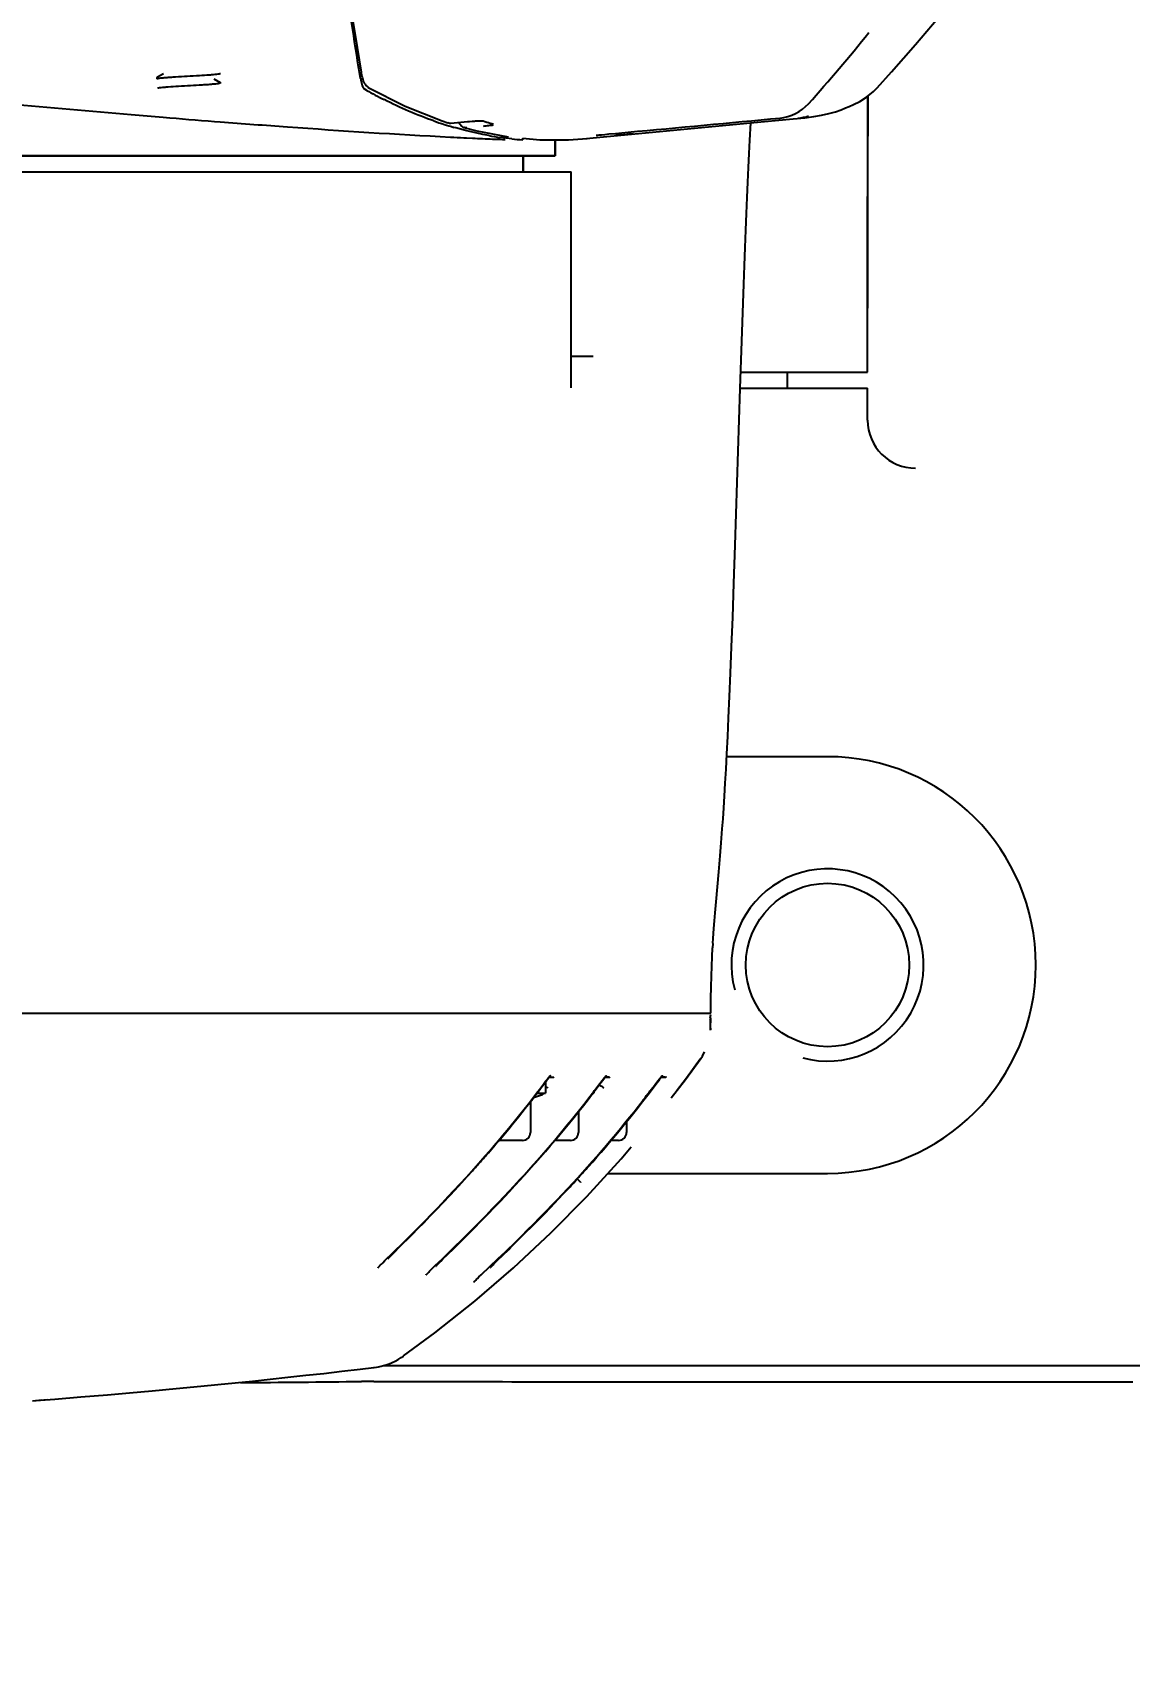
# Model space of a CAD drawing. Header units: millimetres. Extents: x 5828 to 6704, y 123 to 421.
# Drawn here: x 6610.65 to 6614.07, y 219.96 to 225.04 of the extents above; entities that cross this region are included whole.
import ezdxf

# ---------------------------------------------------------------- set-up
doc = ezdxf.new("R2010")
doc.units = ezdxf.units.MM
doc.linetypes.add('BANKLINE1', pattern=[5.5, 4, -1.5])
doc.layers.add('00_COMPONENTS', color=7, linetype='BANKLINE1')
doc.layers.add('外形图', color=7, linetype='Continuous')
doc.styles.add('微软雅黑', font='msyh.ttc', dxfattribs={"height": 2.1})
doc.dimstyles.new('尺寸标注_1_20比例', dxfattribs={"dimtxt": 2.1, "dimasz": 1.7, "dimexe": 0.5, "dimexo": 0.4, "dimgap": 0.5, "dimtad": 1, "dimdec": 1, "dimlfac": 20, "dimdsep": 46, "dimtxsty": '微软雅黑', "dimcen": 0.09, "dimadec": 0, "dimazin": 0, "dimtp": 0.01, "dimtm": 0.01, "dimtfac": 1, "dimtdec": 1, "dimtofl": 0, "dimtmove": 0, "dimatfit": 3, "dimfxl": 1, "dimtolj": 1, "dimarcsym": 0})

# ---------------------------------------------------------------- blocks, each defined once
blk = doc.blocks.new('*D1538')
at = {"layer": '00_COMPONENTS', "color": 0, "linetype": 'ByBlock', "lineweight": -2, "ltscale": 20}
for p, q in [((6574.4692, 229.8829), (6574.6387, 229.8829)), ((6649.8859, 223.7985), (6656.4871, 222.6346))]:
    blk.add_line(p, q, dxfattribs=at)
blk.add_arc((6615.38, 229.8829), 41.2413, 182.36195, 347.63805, dxfattribs=at)
at = {"layer": '00_COMPONENTS', "color": 0}
for points in [[(6574.457, 228.1891), (6573.8905, 228.1774), (6574.1387, 229.8829)], [(6655.943, 220.9987), (6655.3871, 221.1086), (6655.9947, 222.7214)]]:
    blk.add_solid(points, dxfattribs=at)
at = {"layer": 'Defpoints', "color": 0}
for p in [(6574.0692, 229.8829), (6615.38, 229.8829), (6649.492, 223.868), (6592.7175, 195.4263)]:
    blk.add_point(p, dxfattribs=at)
at = {"layer": '00_COMPONENTS', "color": 0, "insert": (6611.9242, 190.3832), "char_height": 2.1, "attachment_point": 5, "rotation": 355, "style": '微软雅黑'}
blk.add_mtext('\\A1;+\\A1;170%%d', dxfattribs=at)

msp = doc.modelspace()

# ---------------------------------------------------------------- linework, layer by layer
at = {"layer": '外形图', "linetype": 'Continuous'}
for p, q in [((6611.0375, 224.8979), (6611.0375, 224.9023)), ((6611.057, 224.9138), (6611.0379, 224.9027)), ((6611.2346, 224.8852), (6611.2155, 224.8963)), ((6611.6722, 224.8993), (6611.669, 224.918)), ((6611.6914, 224.8618), (6611.6834, 224.8663)), ((6611.6926, 224.8739), (6611.6963, 224.8713)), ((6611.6965, 224.8712), (6611.6963, 224.8713)), ((6613.2562, 224.7739), (6613.2562, 224.8452)), ((6613.2562, 224.5933), (6613.2564, 224.8442)), ((6613.2564, 224.7962), (6613.2564, 224.8442)), ((6613.2563, 224.7739), (6613.2564, 224.7962)), ((6611.216, 224.7651), (6611.2343, 224.7637)), ((6611.9271, 224.7665), (6611.9447, 224.7607)), ((6611.9446, 224.7607), (6611.9447, 224.7607)), ((6611.9545, 224.7596), (6612.0056, 224.7643)), ((6611.9695, 224.7446), (6611.9636, 224.7463)), ((6611.9815, 224.7413), (6611.9695, 224.7446)), ((6611.9994, 224.7366), (6611.9815, 224.7413)), ((6611.995, 224.7456), (6611.9944, 224.7458)), ((6611.995, 224.7456), (6612.0356, 224.7352)), ((6612.0175, 224.7322), (6611.9994, 224.7366)), ((6612.0057, 224.7643), (6612.0126, 224.7649)), ((6612.0126, 224.7649), (6612.0205, 224.7655)), ((6612.0358, 224.7281), (6612.0175, 224.7322)), ((6612.0356, 224.7352), (6612.1328, 224.7172)), ((6612.077, 224.7597), (6612.0824, 224.7581)), ((6612.0824, 224.7581), (6612.0877, 224.7566)), ((6612.4085, 224.7145), (6612.9327, 224.7645)), ((6612.4682, 224.7276), (6612.5074, 224.7313)), ((6612.8873, 224.7067), (6612.8901, 224.7605)), ((6612.9327, 224.7645), (6613.0231, 224.7731)), ((6613.0231, 224.7731), (6613.0593, 224.7766)), ((6613.0592, 224.7766), (6613.0873, 224.7799)), ((6613.0593, 224.7766), (6613.0593, 224.7766)), ((6611.9942, 224.714), (6612.0028, 224.7136)), ((6612.0028, 224.7136), (6612.0217, 224.7127)), ((6612.0541, 224.7242), (6612.0358, 224.7281)), ((6612.0724, 224.7208), (6612.0541, 224.7242)), ((6612.1266, 224.7125), (6612.1087, 224.7149)), ((6612.144, 224.7105), (6612.1266, 224.7125)), ((6612.1783, 224.7075), (6612.1781, 224.7075)), ((6612.1783, 224.7075), (6612.1783, 224.7127)), ((6612.28, 224.7078), (6612.28, 224.6579)), ((6612.28, 224.6579), (6612.28, 224.7078)), ((6612.3772, 224.7115), (6612.4085, 224.7145)), ((6612.3772, 224.7115), (6612.3796, 224.7117)), ((6612.4078, 224.7216), (6612.4095, 224.7218)), ((6612.4095, 224.7218), (6612.4112, 224.722)), ((6612.4112, 224.722), (6612.4132, 224.7222)), ((6612.4132, 224.7222), (6612.4172, 224.7227)), ((6612.4172, 224.7227), (6612.4239, 224.7234)), ((6612.4239, 224.7234), (6612.4343, 224.7244)), ((6612.4343, 224.7244), (6612.4477, 224.7257)), ((6612.4476, 224.7257), (6612.4682, 224.7276)), ((6612.5232, 224.7265), (6612.5096, 224.7253)), ((6612.2799, 224.6579), (6603.48, 224.6579)), ((6603.48, 224.6579), (6612.2799, 224.6579)), ((6612.18, 224.6579), (6612.18, 224.6079)), ((6612.18, 224.6079), (6612.18, 224.6579)), ((6603.4301, 224.6079), (6612.3298, 224.6079)), ((6612.33, 223.9342), (6612.33, 224.6079)), ((6613.2561, 224.5219), (6613.2562, 224.5933)), ((6613.256, 224.4493), (6613.2561, 224.5219)), ((6612.8575, 223.9314), (6612.8625, 224.0796)), ((6612.33, 224.0329), (6612.398, 224.0329)), ((6612.8592, 223.9829), (6613.2548, 223.9829)), ((6613.005, 223.9329), (6613.005, 223.9829)), ((6612.8417, 223.4433), (6612.8575, 223.9314)), ((6612.8576, 223.9329), (6613.2549, 223.9329)), ((6613.255, 223.8329), (6613.255, 223.9329)), ((6612.8376, 223.3233), (6612.8417, 223.4433)), ((6612.8339, 223.2185), (6612.8376, 223.3233)), ((6612.8305, 223.1259), (6612.8339, 223.2185)), ((6612.8273, 223.0435), (6612.8305, 223.1259)), ((6612.8242, 222.9702), (6612.8273, 223.0435)), ((6612.8213, 222.9045), (6612.8242, 222.9702)), ((6612.8186, 222.8454), (6612.8213, 222.9045)), ((6612.8159, 222.7922), (6612.8186, 222.8454)), ((6612.8133, 222.7439), (6612.8159, 222.7922)), ((6613.13, 222.7829), (6612.8154, 222.7829)), ((6612.8084, 222.6601), (6612.8108, 222.7001)), ((6612.8108, 222.7001), (6612.8133, 222.7439)), ((6612.806, 222.6233), (6612.8084, 222.6601)), ((6612.8037, 222.5893), (6612.806, 222.6233)), ((6612.7981, 222.5138), (6612.8014, 222.5576)), ((6612.8014, 222.5576), (6612.8037, 222.5893)), ((6612.7948, 222.4732), (6612.7981, 222.5138)), ((6612.7905, 222.4231), (6612.7948, 222.4732)), ((6612.7822, 222.33), (6612.7905, 222.4231)), ((6612.7771, 222.2704), (6612.7791, 222.2953)), ((6612.7791, 222.2953), (6612.7822, 222.33)), ((6612.7741, 222.2309), (6612.7752, 222.2464)), ((6612.7752, 222.2464), (6612.7771, 222.2704)), ((6612.7721, 222.2001), (6612.7713, 222.1866)), ((6612.7722, 222.2015), (6612.7731, 222.2156)), ((6612.7731, 222.2156), (6612.7741, 222.2309)), ((6612.7669, 222.0645), (6612.7678, 222.0986)), ((6612.7662, 222.028), (6612.7669, 222.0645)), ((6612.7654, 221.9829), (6612.7662, 222.028)), ((6603.43, 221.9829), (6612.7654, 221.9829)), ((6612.7645, 221.9355), (6612.7644, 221.9308)), ((6612.7647, 221.9296), (6612.7648, 221.935)), ((6612.7648, 221.9344), (6612.7652, 221.9684)), ((6612.6861, 221.7755), (6612.7342, 221.8414)), ((6612.6896, 221.7807), (6612.7327, 221.8397)), ((6612.2594, 221.7804), (6612.2611, 221.7825)), ((6612.2599, 221.7829), (6612.2632, 221.7868)), ((6612.2599, 221.7829), (6612.2716, 221.7829)), ((6612.2614, 221.7829), (6612.2714, 221.7829)), ((6612.4345, 221.7829), (6612.4377, 221.7868)), ((6612.436, 221.7829), (6612.439, 221.7865)), ((6612.4468, 221.7829), (6612.436, 221.7829)), ((6612.436, 221.7829), (6612.4476, 221.7829)), ((6612.6066, 221.7792), (6612.6095, 221.7829)), ((6612.6095, 221.7829), (6612.6128, 221.7868)), ((6612.611, 221.7829), (6612.6139, 221.7864)), ((6612.6218, 221.7829), (6612.611, 221.7829)), ((6612.611, 221.7829), (6612.6226, 221.7829)), ((6612.2229, 221.7329), (6612.25, 221.7329)), ((6612.2347, 221.7502), (6612.2432, 221.7614)), ((6612.2364, 221.7504), (6612.2492, 221.7672)), ((6612.2432, 221.7614), (6612.25, 221.7702)), ((6612.2492, 221.7672), (6612.2542, 221.7738)), ((6612.25, 221.7702), (6612.2544, 221.776)), ((6612.25, 221.7683), (6612.25, 221.7329)), ((6612.2542, 221.7738), (6612.2575, 221.778)), ((6612.2544, 221.776), (6612.257, 221.7792)), ((6612.2575, 221.778), (6612.2594, 221.7804)), ((6612.3974, 221.7329), (6612.4, 221.7329)), ((6612.4, 221.7362), (6612.4, 221.7329)), ((6612.4092, 221.7502), (6612.4195, 221.7637)), ((6612.4109, 221.7505), (6612.4237, 221.7672)), ((6612.4195, 221.7637), (6612.426, 221.7722)), ((6612.4237, 221.7672), (6612.4287, 221.7737)), ((6612.426, 221.7722), (6612.4303, 221.7776)), ((6612.4287, 221.7737), (6612.432, 221.778)), ((6612.432, 221.778), (6612.4339, 221.7804)), ((6612.5843, 221.7502), (6612.5945, 221.7637)), ((6612.585, 221.7491), (6612.598, 221.7662)), ((6612.5945, 221.7637), (6612.6011, 221.7722)), ((6612.598, 221.7662), (6612.6032, 221.773)), ((6612.6032, 221.773), (6612.6066, 221.7774)), ((6612.6066, 221.7774), (6612.6086, 221.7799)), ((6612.642, 221.7188), (6612.6861, 221.7755)), ((6612.6589, 221.7402), (6612.6896, 221.7807)), ((6612.2025, 221.7065), (6612.2025, 221.6104)), ((6612.2124, 221.7192), (6612.2401, 221.7293)), ((6612.3525, 221.6754), (6612.3525, 221.6104)), ((6612.5025, 221.644), (6612.5025, 221.6104)), ((6612.1775, 221.5854), (6612.1041, 221.5854)), ((6612.3275, 221.5854), (6612.2787, 221.5854)), ((6612.4775, 221.5854), (6612.4539, 221.5854)), ((6612.3781, 221.4105), (6612.4856, 221.5281)), ((6612.4856, 221.5281), (6612.5173, 221.5656)), ((6612.0026, 221.4714), (6612.0195, 221.4901)), ((6612.0055, 221.473), (6612.0219, 221.4911)), ((6612.4443, 221.4829), (6613.13, 221.4829)), ((6611.946, 221.4102), (6611.9646, 221.4301)), ((6611.9525, 221.4157), (6611.9781, 221.4431)), ((6611.9646, 221.4301), (6611.9835, 221.4505)), ((6611.9781, 221.4431), (6611.9889, 221.4548)), ((6611.9835, 221.4505), (6612.0026, 221.4714)), ((6611.9889, 221.4548), (6612.0055, 221.473)), ((6612.1219, 221.4119), (6612.1366, 221.4276)), ((6612.1366, 221.4276), (6612.1515, 221.4436)), ((6612.1369, 221.4263), (6612.1542, 221.4448)), ((6612.1515, 221.4436), (6612.1697, 221.4633)), ((6612.1542, 221.4448), (6612.1718, 221.4639)), ((6612.3018, 221.4171), (6612.3195, 221.436)), ((6612.3059, 221.4195), (6612.3225, 221.4371)), ((6611.9099, 221.3723), (6611.9277, 221.391)), ((6611.9107, 221.3716), (6611.9286, 221.3904)), ((6611.9277, 221.391), (6611.946, 221.4102)), ((6611.9286, 221.3904), (6611.9525, 221.4157)), ((6612.0701, 221.3563), (6612.0893, 221.3762)), ((6612.0835, 221.3717), (6612.1025, 221.3915)), ((6612.0893, 221.3762), (6612.1097, 221.3976)), ((6612.1025, 221.3915), (6612.1219, 221.4119)), ((6612.1097, 221.3976), (6612.1369, 221.4263)), ((6612.2481, 221.3591), (6612.2785, 221.3906)), ((6612.2518, 221.365), (6612.2717, 221.3856)), ((6612.2661, 221.2972), (6612.3781, 221.4105)), ((6612.2717, 221.3856), (6612.2867, 221.4013)), ((6612.2785, 221.3906), (6612.2892, 221.4018)), ((6612.2867, 221.4013), (6612.3018, 221.4171)), ((6612.2892, 221.4018), (6612.3059, 221.4195)), ((6611.8525, 221.3118), (6611.8703, 221.33)), ((6611.8554, 221.3165), (6611.8757, 221.337)), ((6611.8703, 221.33), (6611.8897, 221.3499)), ((6611.8757, 221.337), (6611.8925, 221.3543)), ((6611.8897, 221.3499), (6611.9107, 221.3716)), ((6611.8925, 221.3543), (6611.9099, 221.3723)), ((6612.0269, 221.3123), (6612.0476, 221.3333)), ((6612.0292, 221.3162), (6612.0467, 221.334)), ((6612.0467, 221.334), (6612.0649, 221.3525)), ((6612.0476, 221.3333), (6612.0701, 221.3563)), ((6612.0649, 221.3525), (6612.0835, 221.3717)), ((6612.1938, 221.3063), (6612.2128, 221.3253)), ((6612.2076, 221.3179), (6612.2294, 221.34)), ((6612.2128, 221.3253), (6612.2321, 221.3449)), ((6612.2294, 221.34), (6612.2481, 221.3591)), ((6612.2321, 221.3449), (6612.2518, 221.365)), ((6611.7919, 221.2511), (6611.833, 221.2922)), ((6611.8081, 221.2693), (6611.8326, 221.2935)), ((6611.8326, 221.2935), (6611.8554, 221.3165)), ((6611.833, 221.2922), (6611.8525, 221.3118)), ((6611.9658, 221.2536), (6611.9881, 221.2754)), ((6611.9871, 221.2725), (6612.0078, 221.2932)), ((6611.9881, 221.2754), (6612.0081, 221.2952)), ((6612.0078, 221.2932), (6612.0269, 221.3123)), ((6612.0081, 221.2952), (6612.0292, 221.3162)), ((6612.1405, 221.2512), (6612.1658, 221.2762)), ((6612.1496, 221.1885), (6612.2661, 221.2972)), ((6612.1577, 221.2707), (6612.1754, 221.2881)), ((6612.1658, 221.2762), (6612.1876, 221.2978)), ((6612.1754, 221.2881), (6612.1938, 221.3063)), ((6612.1876, 221.2978), (6612.2076, 221.3179)), ((6611.7485, 221.2107), (6611.7728, 221.2345)), ((6611.763, 221.2218), (6611.7648, 221.2237)), ((6611.7648, 221.2237), (6611.7668, 221.2257)), ((6611.7668, 221.2257), (6611.769, 221.2281)), ((6611.769, 221.2281), (6611.7729, 221.232)), ((6611.7728, 221.2345), (6611.8081, 221.2693)), ((6611.7729, 221.232), (6611.7789, 221.2381)), ((6611.7789, 221.2381), (6611.7919, 221.2511)), ((6611.9294, 221.2157), (6611.9433, 221.2294)), ((6611.9577, 221.2436), (6611.9871, 221.2725)), ((6612.099, 221.2106), (6612.1348, 221.2457)), ((6612.1021, 221.2171), (6612.1245, 221.2385)), ((6612.1245, 221.2385), (6612.1577, 221.2707)), ((6612.1348, 221.2457), (6612.1405, 221.2512)), ((6611.7328, 221.195), (6611.735, 221.1972)), ((6611.735, 221.1972), (6611.7375, 221.1997)), ((6611.7375, 221.1997), (6611.7418, 221.204)), ((6611.7418, 221.204), (6611.7485, 221.2107)), ((6611.8828, 221.1726), (6611.8851, 221.175)), ((6611.8851, 221.175), (6611.8878, 221.1776)), ((6611.8878, 221.1776), (6611.8907, 221.1806)), ((6611.8907, 221.1806), (6611.8957, 221.1855)), ((6611.8957, 221.1855), (6611.9055, 221.1951)), ((6611.9126, 221.1986), (6611.9144, 221.2005)), ((6611.9144, 221.2005), (6611.9166, 221.2027)), ((6611.9166, 221.2027), (6611.9189, 221.2052)), ((6611.9189, 221.2052), (6611.923, 221.2093)), ((6611.923, 221.2093), (6611.9294, 221.2157)), ((6612.0288, 221.0845), (6612.1496, 221.1885)), ((6612.0492, 221.1667), (6612.0763, 221.1925)), ((6612.0763, 221.1925), (6612.1021, 221.2171)), ((6612.0826, 221.1939), (6612.0844, 221.1958)), ((6612.0844, 221.1958), (6612.0864, 221.1979)), ((6612.0864, 221.1979), (6612.0888, 221.2003)), ((6612.0888, 221.2003), (6612.0928, 221.2043)), ((6612.0928, 221.2043), (6612.099, 221.2106)), ((6612.0321, 221.15), (6612.0344, 221.1523)), ((6612.0344, 221.1523), (6612.0371, 221.155)), ((6612.0371, 221.155), (6612.0418, 221.1595)), ((6612.0418, 221.1595), (6612.0492, 221.1667)), ((6611.9041, 220.9853), (6612.0288, 221.0845)), ((6611.8061, 220.913), (6611.9041, 220.9853)), ((6611.6142, 220.8653), (6611.6708, 220.8718)), ((6611.6708, 220.8718), (6611.7137, 220.8769)), ((6611.7435, 220.8829), (6619.1059, 220.8829)), ((6611.0962, 220.8114), (6611.1736, 220.8188)), ((6611.1736, 220.8188), (6611.2266, 220.824)), ((6611.2266, 220.824), (6611.2804, 220.8293)), ((6611.2804, 220.8293), (6611.3348, 220.8349)), ((6611.3348, 220.8349), (6611.3898, 220.8407)), ((6611.3898, 220.8407), (6611.4454, 220.8466)), ((6611.4454, 220.8466), (6611.5014, 220.8527)), ((6611.5014, 220.8527), (6611.5577, 220.8589)), ((6611.5577, 220.8589), (6611.6142, 220.8653)), ((6613.4871, 220.8329), (6613.5047, 220.8329)), ((6613.5047, 220.8329), (6613.5439, 220.8329)), ((6613.5439, 220.8329), (6613.7506, 220.8329)), ((6613.7506, 220.8329), (6613.8136, 220.8329)), ((6613.8136, 220.8329), (6613.9838, 220.8329)), ((6613.9838, 220.8329), (6613.9918, 220.8329)), ((6613.9918, 220.8329), (6614.0834, 220.8329)), ((6610.6484, 220.7735), (6610.6573, 220.7742)), ((6610.6573, 220.7742), (6610.6777, 220.7758)), ((6610.6585, 220.7743), (6610.7179, 220.7788)), ((6610.6594, 220.7743), (6610.6948, 220.7771)), ((6610.7179, 220.7788), (6610.7989, 220.7853)), ((6610.7989, 220.7853), (6610.8827, 220.7923)), ((6610.8827, 220.7923), (6610.9509, 220.7982)), ((6610.9509, 220.7982), (6611.0218, 220.8045)), ((6611.0218, 220.8045), (6611.0962, 220.8114))]:
    msp.add_line(p, q, dxfattribs=at)
for points in [[(6613.2853, 224.8699), (6613.3301, 224.9194), (6613.405, 225.0048), (6613.4753, 225.088), (6613.541, 225.1687), (6613.6025, 225.247), (6613.6603, 225.3234), (6613.7142, 225.3969), (6613.7648, 225.4682), (6613.8142, 225.5401), (6613.8628, 225.6134), (6613.9099, 225.6872), (6613.9556, 225.762), (6613.9999, 225.8379), (6614.0424, 225.9149), (6614.0615, 225.9509)], [(6611.6121, 225.3291), (6611.628, 225.2138), (6611.6444, 225.1026), (6611.6612, 224.9954), (6611.6738, 224.9191)], [(6611.6738, 224.9191), (6611.6743, 224.9159), (6611.6754, 224.9103), (6611.6766, 224.9052), (6611.6778, 224.9005), (6611.6791, 224.8961), (6611.6805, 224.892), (6611.682, 224.8882), (6611.6839, 224.8845), (6611.6862, 224.8808), (6611.689, 224.8772), (6611.6926, 224.8739)], [(6611.6965, 224.8712), (6611.812, 224.8123), (6611.9271, 224.7665)], [(6613.2303, 224.827), (6613.2514, 224.8401), (6613.2735, 224.858), (6613.2852, 224.87)], [(6613.0873, 224.7799), (6613.1115, 224.7841), (6613.1339, 224.7893), (6613.1546, 224.7953), (6613.1727, 224.8016), (6613.1862, 224.8069)], [(6613.1862, 224.8069), (6613.1974, 224.8116), (6613.2115, 224.8177), (6613.2303, 224.827)], [(6612.0205, 224.7655), (6612.0278, 224.766), (6612.0312, 224.7663), (6612.0345, 224.7665), (6612.0375, 224.7666), (6612.0403, 224.7668), (6612.0429, 224.7669), (6612.0453, 224.767), (6612.0474, 224.767), (6612.0492, 224.7671), (6612.0508, 224.7671), (6612.0521, 224.7671), (6612.0529, 224.7671)], [(6612.0528, 224.7671), (6612.055, 224.7664), (6612.0605, 224.7647), (6612.066, 224.763), (6612.0715, 224.7613), (6612.077, 224.7597)], [(6612.1788, 224.7126), (6612.2316, 224.7079), (6612.3213, 224.7077), (6612.3796, 224.7117)], [(6612.8625, 224.0798), (6612.8687, 224.2574), (6612.8708, 224.3155), (6612.8729, 224.3717), (6612.8749, 224.4257), (6612.877, 224.4776), (6612.8791, 224.5275), (6612.8811, 224.5753), (6612.8832, 224.6211), (6612.8853, 224.6649), (6612.8873, 224.7067)], [(6613.2558, 224.3381), (6613.2558, 224.3755), (6613.256, 224.4493)], [(6613.2548, 223.9829), (6613.255, 224.0248), (6613.2558, 224.3381)], [(6612.7678, 222.0986), (6612.7688, 222.1297), (6612.77, 222.1586), (6612.7713, 222.1866)], [(6612.7342, 221.8415), (6612.7392, 221.8489), (6612.7464, 221.8616)], [(6612.257, 221.7792), (6612.2592, 221.782), (6612.2599, 221.7829)], [(6612.2611, 221.7825), (6612.2625, 221.7843), (6612.2631, 221.785), (6612.2636, 221.7856), (6612.2641, 221.7861), (6612.2645, 221.7866)], [(6612.2645, 221.7866), (6612.2647, 221.7869), (6612.2649, 221.787), (6612.2648, 221.787), (6612.2646, 221.7867), (6612.2641, 221.7863), (6612.2633, 221.7857), (6612.2623, 221.7851), (6612.2612, 221.7845)], [(6612.4303, 221.7776), (6612.4327, 221.7807), (6612.4338, 221.782), (6612.4345, 221.7829)], [(6612.4339, 221.7804), (6612.4356, 221.7825), (6612.436, 221.7829)], [(6612.439, 221.7865), (6612.4393, 221.7869), (6612.4394, 221.787), (6612.4393, 221.7869), (6612.4391, 221.7867), (6612.4386, 221.7863), (6612.4379, 221.7857), (6612.4369, 221.7851), (6612.4357, 221.7844), (6612.4357, 221.7844)], [(6612.6086, 221.7799), (6612.6104, 221.7821), (6612.611, 221.7829)], [(6612.6139, 221.7864), (6612.6143, 221.7868), (6612.6144, 221.7869), (6612.6144, 221.787), (6612.6143, 221.7868), (6612.6139, 221.7865), (6612.6132, 221.7859), (6612.6122, 221.7852), (6612.6111, 221.7846), (6612.6107, 221.7844)], [(6612.6011, 221.7722), (6612.6053, 221.7776), (6612.6066, 221.7792)], [(6612.3482, 221.4659), (6612.35, 221.4641), (6612.3518, 221.4622), (6612.3535, 221.4605)], [(6612.3535, 221.4605), (6612.3577, 221.4563), (6612.3585, 221.4554), (6612.359, 221.4548), (6612.3592, 221.4546)], [(6611.9055, 221.1951), (6611.9277, 221.2166), (6611.9658, 221.2536)], [(6611.9433, 221.2294), (6611.9502, 221.2362), (6611.9577, 221.2436)], [(6611.727, 221.1885), (6611.727, 221.1886), (6611.7272, 221.1887), (6611.7274, 221.1891), (6611.7278, 221.1895), (6611.7283, 221.19), (6611.7288, 221.1907), (6611.7295, 221.1914), (6611.7302, 221.1921), (6611.731, 221.193), (6611.7319, 221.1939), (6611.7328, 221.195)], [(6611.7584, 221.2165), (6611.7584, 221.2166), (6611.7585, 221.2167), (6611.7587, 221.217), (6611.759, 221.2173), (6611.7594, 221.2178), (6611.7598, 221.2183), (6611.7603, 221.2188), (6611.7609, 221.2195), (6611.7615, 221.2202), (6611.7623, 221.221), (6611.763, 221.2218)], [(6611.8766, 221.1658), (6611.8766, 221.1658), (6611.8768, 221.1661), (6611.8771, 221.1664), (6611.8775, 221.1669), (6611.8779, 221.1674), (6611.8785, 221.1681), (6611.8792, 221.1688), (6611.88, 221.1697), (6611.8809, 221.1706), (6611.8818, 221.1716), (6611.8828, 221.1726)], [(6611.9076, 221.193), (6611.9076, 221.193), (6611.9077, 221.1932), (6611.908, 221.1935), (6611.9083, 221.1939), (6611.9087, 221.1943), (6611.9092, 221.1949), (6611.9097, 221.1955), (6611.9103, 221.1962), (6611.911, 221.1969), (6611.9118, 221.1977), (6611.9126, 221.1986)], [(6612.0778, 221.1887), (6612.0779, 221.1887), (6612.078, 221.1888), (6612.0782, 221.1891), (6612.0785, 221.1894), (6612.0789, 221.1899), (6612.0793, 221.1904), (6612.0798, 221.191), (6612.0804, 221.1916), (6612.0811, 221.1923), (6612.0818, 221.1931), (6612.0826, 221.1939)], [(6612.0257, 221.1432), (6612.0257, 221.1432), (6612.0259, 221.1434), (6612.0262, 221.1438), (6612.0266, 221.1442), (6612.0271, 221.1448), (6612.0277, 221.1454), (6612.0284, 221.1462), (6612.0292, 221.147), (6612.0301, 221.1479), (6612.031, 221.1489), (6612.0321, 221.15)], [(6611.7125, 220.8767), (6611.715, 220.877), (6611.7215, 220.878), (6611.7285, 220.8793), (6611.7361, 220.8809), (6611.7442, 220.8831), (6611.7527, 220.8857), (6611.7616, 220.8889), (6611.7707, 220.8927), (6611.78, 220.8971), (6611.7893, 220.9021), (6611.7985, 220.9078), (6611.8061, 220.9129)]]:
    msp.add_lwpolyline(points, dxfattribs=at)
msp.add_circle((6613.13, 222.1329), 0.255, dxfattribs=at)
for centre, radius, start, end in [((6608.8654, 228.5897), 5.6473, 318.1258, 321.0828), ((6611.9156, 224.9401), 0.2469, 189.506, 190.8904), ((6614.601, 267.8773), 43.245, 264.14512, 265.16578), ((6612.4038, 226.1335), 1.4577, 240.7421, 243.1582), ((6613.2307, 224.9198), 0.074, 317.5154, 319.3501), ((6614.2676, 263.9051), 39.2588, 265.16201, 265.30828), ((6613.0252, 224.9122), 0.1377, 275.4605, 289.3243), ((6614.2126, 263.2311), 38.5825, 265.30791, 265.54549), ((6612.2919, 225.8799), 1.1801, 250.6706, 252.2661), ((6612.2825, 225.8504), 1.1492, 252.2664, 253.8904), ((6612.755, 240.2932), 15.5977, 267.05254, 267.20399), ((6612.5842, 236.6915), 11.992, 267.31145, 267.61063), ((6612.2517, 225.7137), 1.009, 259.7619, 261.8516), ((6612.2443, 225.6554), 0.9502, 263.9403, 266.0027), ((6611.9001, 231.2884), 6.5914, 275.12424, 275.30579), ((6613.405, 223.8329), 0.15, 180, 270), ((6613.13, 222.1329), 0.65, 270, 90), ((6613.13, 222.1329), 0.3, 255, 195), ((6609.0399, 224.1738), 4.0101, 317.9905, 322.8158), ((6609.0446, 224.1712), 4.006, 319.0795, 322.8216), ((6609.2147, 224.1747), 4.0115, 317.4877, 322.82), ((6612.235, 221.7434), 0.015, 290, 315.5563), ((6609.2274, 224.1635), 3.9935, 322.1712, 322.8207), ((6609.3975, 224.1644), 3.9992, 318.3049, 322.8471), ((6609.4023, 224.1637), 3.9937, 322.1061, 322.8208), ((6609.2119, 224.1759), 4.0133, 317.4756, 322.1678), ((6609.3857, 224.177), 4.015, 316.9471, 322.102), ((6612.1775, 221.6104), 0.025, 270, 0), ((6612.3275, 221.6104), 0.025, 270, 0), ((6612.4775, 221.6104), 0.025, 270, 0), ((6609.0355, 224.1789), 4.0178, 318.5467, 319.081), ((6609.0341, 224.1802), 4.0197, 318.0122, 318.5467), ((6609.3853, 224.1752), 4.0154, 317.6573, 318.3054), ((6609.3786, 224.1813), 4.0245, 317.0101, 317.6572), ((6611.7887, 202.8552), 17.9786, 90.23945, 90.36296)]:
    msp.add_arc(centre, radius, start, end, dxfattribs=at)
for points, knots in [([(6611.669, 224.918), (6611.6638, 224.9496), (6611.6424, 225.0823), (6611.6233, 225.2154), (6611.6098, 225.3169)], [0, 0, 0, 0, 0.238281, 1, 1, 1, 1]), ([(6611.0375, 224.8979), (6611.0375, 224.8985), (6611.0409, 224.8992), (6611.0452, 224.9002), (6611.0544, 224.9012), (6611.0658, 224.9023), (6611.0798, 224.9033), (6611.1018, 224.9046), (6611.1318, 224.9064), (6611.167, 224.9085), (6611.1944, 224.91), (6611.2128, 224.9115), (6611.223, 224.9125), (6611.2299, 224.9136), (6611.2335, 224.9143), (6611.2346, 224.9149)], [0, 0, 0, 0, 0.009906, 0.036996, 0.081622, 0.141628, 0.213222, 0.29257, 0.477022, 0.666712, 0.826447, 0.892877, 0.945633, 0.9817, 1, 1, 1, 1]), ([(6611.0379, 224.9027), (6611.0378, 224.9027), (6611.0376, 224.9026), (6611.0375, 224.9023), (6611.0375, 224.9023)], [0, 0, 0, 0, 0.608911, 1, 1, 1, 1]), ([(6611.0379, 224.8974), (6611.0378, 224.8975), (6611.0376, 224.8976), (6611.0375, 224.8978), (6611.0375, 224.8979)], [0, 0, 0, 0, 0.608909, 1, 1, 1, 1]), ([(6611.235, 224.8848), (6611.235, 224.8841), (6611.2317, 224.8835), (6611.2273, 224.8824), (6611.2181, 224.8814), (6611.2067, 224.8803), (6611.1928, 224.8793), (6611.1707, 224.878), (6611.1408, 224.8763), (6611.1056, 224.8742), (6611.0781, 224.8726), (6611.0598, 224.8711), (6611.0495, 224.8701), (6611.0426, 224.869), (6611.039, 224.8683), (6611.0379, 224.8677)], [0, 0, 0, 0, 0.009906, 0.036996, 0.081622, 0.141627, 0.213222, 0.29257, 0.477022, 0.666711, 0.826446, 0.892876, 0.945633, 0.9817, 1, 1, 1, 1]), ([(6611.2346, 224.8852), (6611.2347, 224.8852), (6611.2349, 224.8851), (6611.235, 224.8848), (6611.235, 224.8848)], [0, 0, 0, 0, 0.608911, 1, 1, 1, 1]), ([(6611.6732, 224.8934), (6611.6743, 224.8878), (6611.6764, 224.879), (6611.6797, 224.87), (6611.682, 224.8675)], [0, 0, 0, 0, 0.629438, 1, 1, 1, 1]), ([(6611.682, 224.8675), (6611.6822, 224.8673), (6611.6826, 224.8668), (6611.6831, 224.8665), (6611.6834, 224.8663)], [0, 0, 0, 0, 0.531938, 1, 1, 1, 1]), ([(6613.2543, 224.8446), (6613.2543, 224.8372), (6613.2543, 224.8223), (6613.2543, 224.8075), (6613.2543, 224.8001)], [0, 0, 0, 0, 0.502584, 1, 1, 1, 1]), ([(6611.2343, 224.7637), (6611.3042, 224.7583), (6611.5437, 224.7405), (6611.7833, 224.7248), (6611.953, 224.7161)], [0, 0, 0, 0, 0.292283, 1, 1, 1, 1]), ([(6611.945, 224.7613), (6611.9465, 224.7607), (6611.9496, 224.7597), (6611.9529, 224.7594), (6611.9545, 224.7596)], [0, 0, 0, 0, 0.51351, 1, 1, 1, 1]), ([(6611.9784, 224.762), (6611.9791, 224.7606), (6611.9807, 224.7578), (6611.9827, 224.7553), (6611.9838, 224.7541)], [0, 0, 0, 0, 0.491774, 1, 1, 1, 1]), ([(6611.9838, 224.7541), (6611.9848, 224.753), (6611.987, 224.751), (6611.9894, 224.7492), (6611.9907, 224.7485)], [0, 0, 0, 0, 0.502127, 1, 1, 1, 1]), ([(6611.9907, 224.7485), (6611.9913, 224.7481), (6611.9926, 224.7473), (6611.994, 224.7467), (6611.9946, 224.7464)], [0, 0, 0, 0, 0.504458, 1, 1, 1, 1]), ([(6611.9992, 224.745), (6611.9985, 224.7452), (6611.9972, 224.7455), (6611.9959, 224.7459), (6611.9952, 224.7462)], [0, 0, 0, 0, 0.49415, 1, 1, 1, 1]), ([(6612.0038, 224.7448), (6612.003, 224.7448), (6612.0015, 224.7447), (6612, 224.7449), (6611.9992, 224.745)], [0, 0, 0, 0, 0.494441, 1, 1, 1, 1]), ([(6612.0861, 224.7532), (6612.0814, 224.7525), (6612.0708, 224.7512), (6612.0603, 224.7501), (6612.0545, 224.7496)], [0, 0, 0, 0, 0.451402, 1, 1, 1, 1]), ([(6612.0842, 224.71), (6612.0862, 224.7099), (6612.0994, 224.7094), (6612.1127, 224.709), (6612.124, 224.7088)], [0, 0, 0, 0, 0.147675, 1, 1, 1, 1]), ([(6612.4888, 224.7234), (6612.4843, 224.723), (6612.4776, 224.7224), (6612.4709, 224.7218), (6612.4687, 224.7217)], [0, 0, 0, 0, 0.676052, 1, 1, 1, 1]), ([(6612.7636, 221.9674), (6612.7638, 221.9684), (6612.764, 221.9699), (6612.7643, 221.9713), (6612.7644, 221.9718)], [0, 0, 0, 0, 0.689932, 1, 1, 1, 1]), ([(6612.7645, 221.9355), (6612.7645, 221.9386), (6612.7639, 221.9477), (6612.7662, 221.9577), (6612.7636, 221.9631)], [0, 0, 0, 0, 0.343204, 1, 1, 1, 1]), ([(6612.7644, 221.9718), (6612.7646, 221.9727), (6612.7651, 221.9745), (6612.7653, 221.9764), (6612.7653, 221.9774)], [0, 0, 0, 0, 0.500237, 1, 1, 1, 1]), ([(6612.2716, 221.7829), (6612.2725, 221.7829), (6612.2741, 221.7831), (6612.2757, 221.7835), (6612.2765, 221.7838)], [0, 0, 0, 0, 0.493868, 1, 1, 1, 1]), ([(6612.4468, 221.7829), (6612.4476, 221.7829), (6612.4492, 221.7831), (6612.4507, 221.7835), (6612.4515, 221.7837)], [0, 0, 0, 0, 0.493967, 1, 1, 1, 1]), ([(6612.6218, 221.7829), (6612.6226, 221.7829), (6612.6244, 221.7831), (6612.6262, 221.7836), (6612.627, 221.7839)], [0, 0, 0, 0, 0.499923, 1, 1, 1, 1]), ([(6612.25, 221.7539), (6612.2504, 221.7536), (6612.2512, 221.7531), (6612.2521, 221.7525), (6612.2525, 221.7522)], [0, 0, 0, 0, 0.52662, 1, 1, 1, 1]), ([(6612.2525, 221.7522), (6612.2534, 221.7517), (6612.2545, 221.7512), (6612.256, 221.75), (6612.2563, 221.7502)], [0, 0, 0, 0, 0.716893, 1, 1, 1, 1]), ([(6612.4184, 221.7588), (6612.4213, 221.7566), (6612.4253, 221.755), (6612.43, 221.7495), (6612.4314, 221.7502)], [0, 0, 0, 0, 0.691983, 1, 1, 1, 1]), ([(6611.7136, 220.8336), (6611.8666, 220.8342), (6612.4578, 220.8306), (6613.049, 220.8328), (6613.4871, 220.8329)], [0, 0, 0, 0, 0.25892, 1, 1, 1, 1])]:
    msp.add_open_spline(points, degree=3, knots=knots, dxfattribs=at)
for points in [[(6611.9013, 224.7663), (6611.848, 224.7849), (6611.796, 224.8074), (6611.7456, 224.8329)], [(6612.9817, 224.7754), (6613.0147, 224.7785), (6613.0483, 224.7955), (6613.0704, 224.8202)], [(6613.2543, 224.8001), (6613.2542, 224.5277), (6613.2542, 224.2553), (6613.254, 223.9829)], [(6612.5074, 224.7313), (6612.6655, 224.746), (6612.8236, 224.7607), (6612.9817, 224.7754)], [(6611.297, 220.8305), (6611.4229, 220.8304), (6611.5489, 220.8326), (6611.6748, 220.8334)]]:
    msp.add_open_spline(points, degree=3, dxfattribs=at)

# ---------------------------------------------------------------- dimensions: what is measured, and where the dimension line sits
at = {"layer": '00_COMPONENTS', "linetype": 'ByBlock', "ltscale": 20}
dim = msp.add_angular_dim_3p(base=(6592.7175, 195.4263), center=(6615.38, 229.8829), p1=(6574.0692, 229.8829), p2=(6649.492, 223.868), text='\\A1;+<>', dimstyle='尺寸标注_1_20比例', dxfattribs=at)
dim.commit()
dim.dimension.update_dxf_attribs({"geometry": '*D1538', "text_midpoint": (6611.9242, 190.3832)})

doc.saveas('drawing.dxf')
